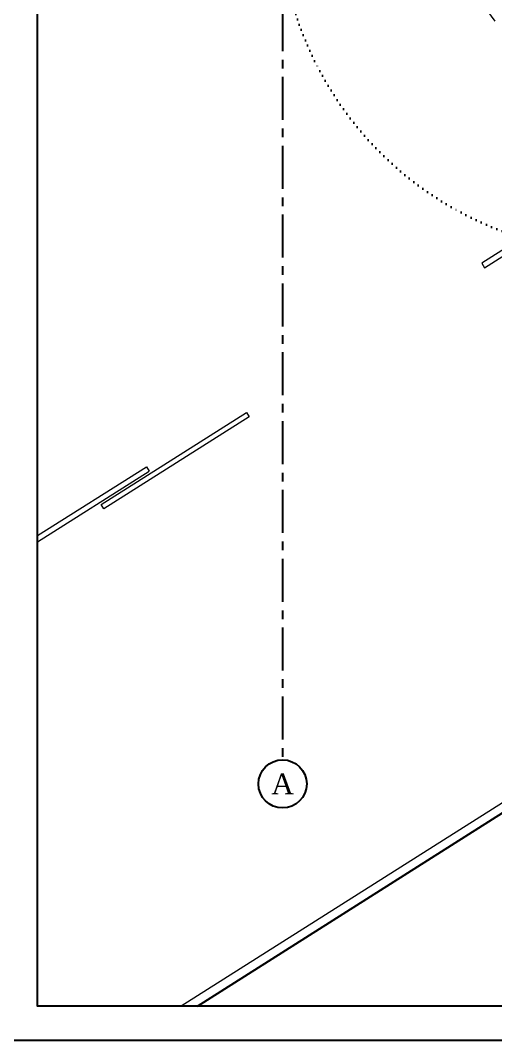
# Model space of a CAD drawing. Header units: millimetres. Extents: x 933584 to 974011, y 4545988 to 4553664.
# Drawn here: x 965512 to 965788, y 4551355 to 4551948 of the extents above; entities that cross this region are included whole.
import ezdxf
from ezdxf.enums import TextEntityAlignment as Align

# ---------------------------------------------------------------- set-up
doc = ezdxf.new("R2010")
doc.units = ezdxf.units.MM
doc.linetypes.add('CENTER', pattern=[2, 1.25, -0.25, 0.25, -0.25])
doc.linetypes.add('DOT2', pattern=[3.175, 0, -3.175])
doc.layers.get('0').update_dxf_attribs({"color": 255})
for name, color, linetype in [('0-CSX-CXS_20', 14, 'CENTER'), ('0-HSL-HTC_200', 1, 'Continuous'), ('0-LNS-SLN', 6, 'Continuous'), ('0-TXT-XBX_20', 3, 'Continuous')]:
    doc.layers.add(name, color=color, linetype=linetype)
for name, color, linetype, lineweight in [('_MSMEP_YT_SPRİNKLER', 1, 'Continuous', 30), ('CM', 4, 'Continuous', 5), ('SFP CAM', 8, 'Continuous', 9)]:
    doc.layers.add(name, color=color, linetype=linetype, lineweight=lineweight)
doc.styles.get("Standard").update_dxf_attribs({"font": 'times.ttf'})

# ---------------------------------------------------------------- blocks, each defined once
blk = doc.blocks.new('aksno_20')
at = {"layer": '0-TXT-XBX_20'}
blk.add_circle((0, 0), 7, dxfattribs=at)
blk.add_attdef('AKSNO', text='', height=6).set_placement((0, 0), align=Align.MIDDLE_CENTER)
blk = doc.blocks.new('ZVBXZDVB')
at = {"layer": '0-CSX-CXS_20', "ltscale": 20}
blk.add_lwpolyline([(933863.85, 4552835.4), (933863.85, 4551518.59)], dxfattribs=at)
at = {"layer": '0-TXT-XBX_20'}
ref = blk.add_blockref('aksno_20', (933863.85, 4551504.59), dxfattribs=dict(at, xscale=2, yscale=2, zscale=2))
ref.add_attrib('AKSNO', 'A', dxfattribs={"color": 7, "height": 12}).set_placement((933863.85, 4551504.59), align=Align.MIDDLE_CENTER)
blk = doc.blocks.new('XCVBXCVBXZ')
at = {"layer": 'CM'}
blk.add_line((933987.3, 4553447.92), (933921.98, 4553537.67), dxfattribs=at)
at = {"layer": 'SFP CAM', "color": 252}
for p, q in [((933721.5, 4553148.86), (933784.68, 4553188.91)), ((933721.5, 4553145.31), (933786.28, 4553186.38)), ((933784.68, 4553188.91), (933786.28, 4553186.38)), ((934200.19, 4553125.93), (933804.98, 4552875.4)), ((934202.87, 4553121.71), (933814.32, 4552875.4))]:
    blk.add_line(p, q, dxfattribs=at)
for points in [[(933981.15, 4553304.58), (934065.61, 4553358.12), (934064, 4553360.65), (933979.55, 4553307.11)], [(933844.45, 4553217.92), (933759.99, 4553164.38), (933758.38, 4553166.92), (933842.84, 4553220.46)]]:
    blk.add_lwpolyline(points, close=True, dxfattribs=at)

msp = doc.modelspace()

# ---------------------------------------------------------------- linework, layer by layer
at = {"color": 0}
for points in [[(965501.5, 4552855.4), (967601.5, 4552855.4), (967601.5, 4551355.4), (965501.5, 4551355.4)], [(965521.5, 4552835.4), (967581.5, 4552835.4), (967581.5, 4551375.4), (965521.5, 4551375.4)]]:
    msp.add_lwpolyline(points, close=True, dxfattribs=at)
at = {"layer": '0-HSL-HTC_200', "color": 8}
msp.add_lwpolyline([(966973.84, 4552835.4), (966973.84, 4551375.4), (965614.32, 4551375.4), (966246.51, 4551776.16), (966493.85, 4551684.96), (966493.85, 4552835.4), (966973.84, 4552835.4)], close=True, dxfattribs=at)
at = {"layer": '_MSMEP_YT_SPRİNKLER', "linetype": 'DOT2'}
msp.add_circle((965862.04, 4552012.85), 200, dxfattribs=at)

# ---------------------------------------------------------------- block references
msp.add_blockref('XCVBXCVBXZ', (31800, -1500))
at = {"layer": '0-LNS-SLN'}
msp.add_blockref('ZVBXZDVB', (31800, 0), dxfattribs=at)

doc.saveas('drawing.dxf')
